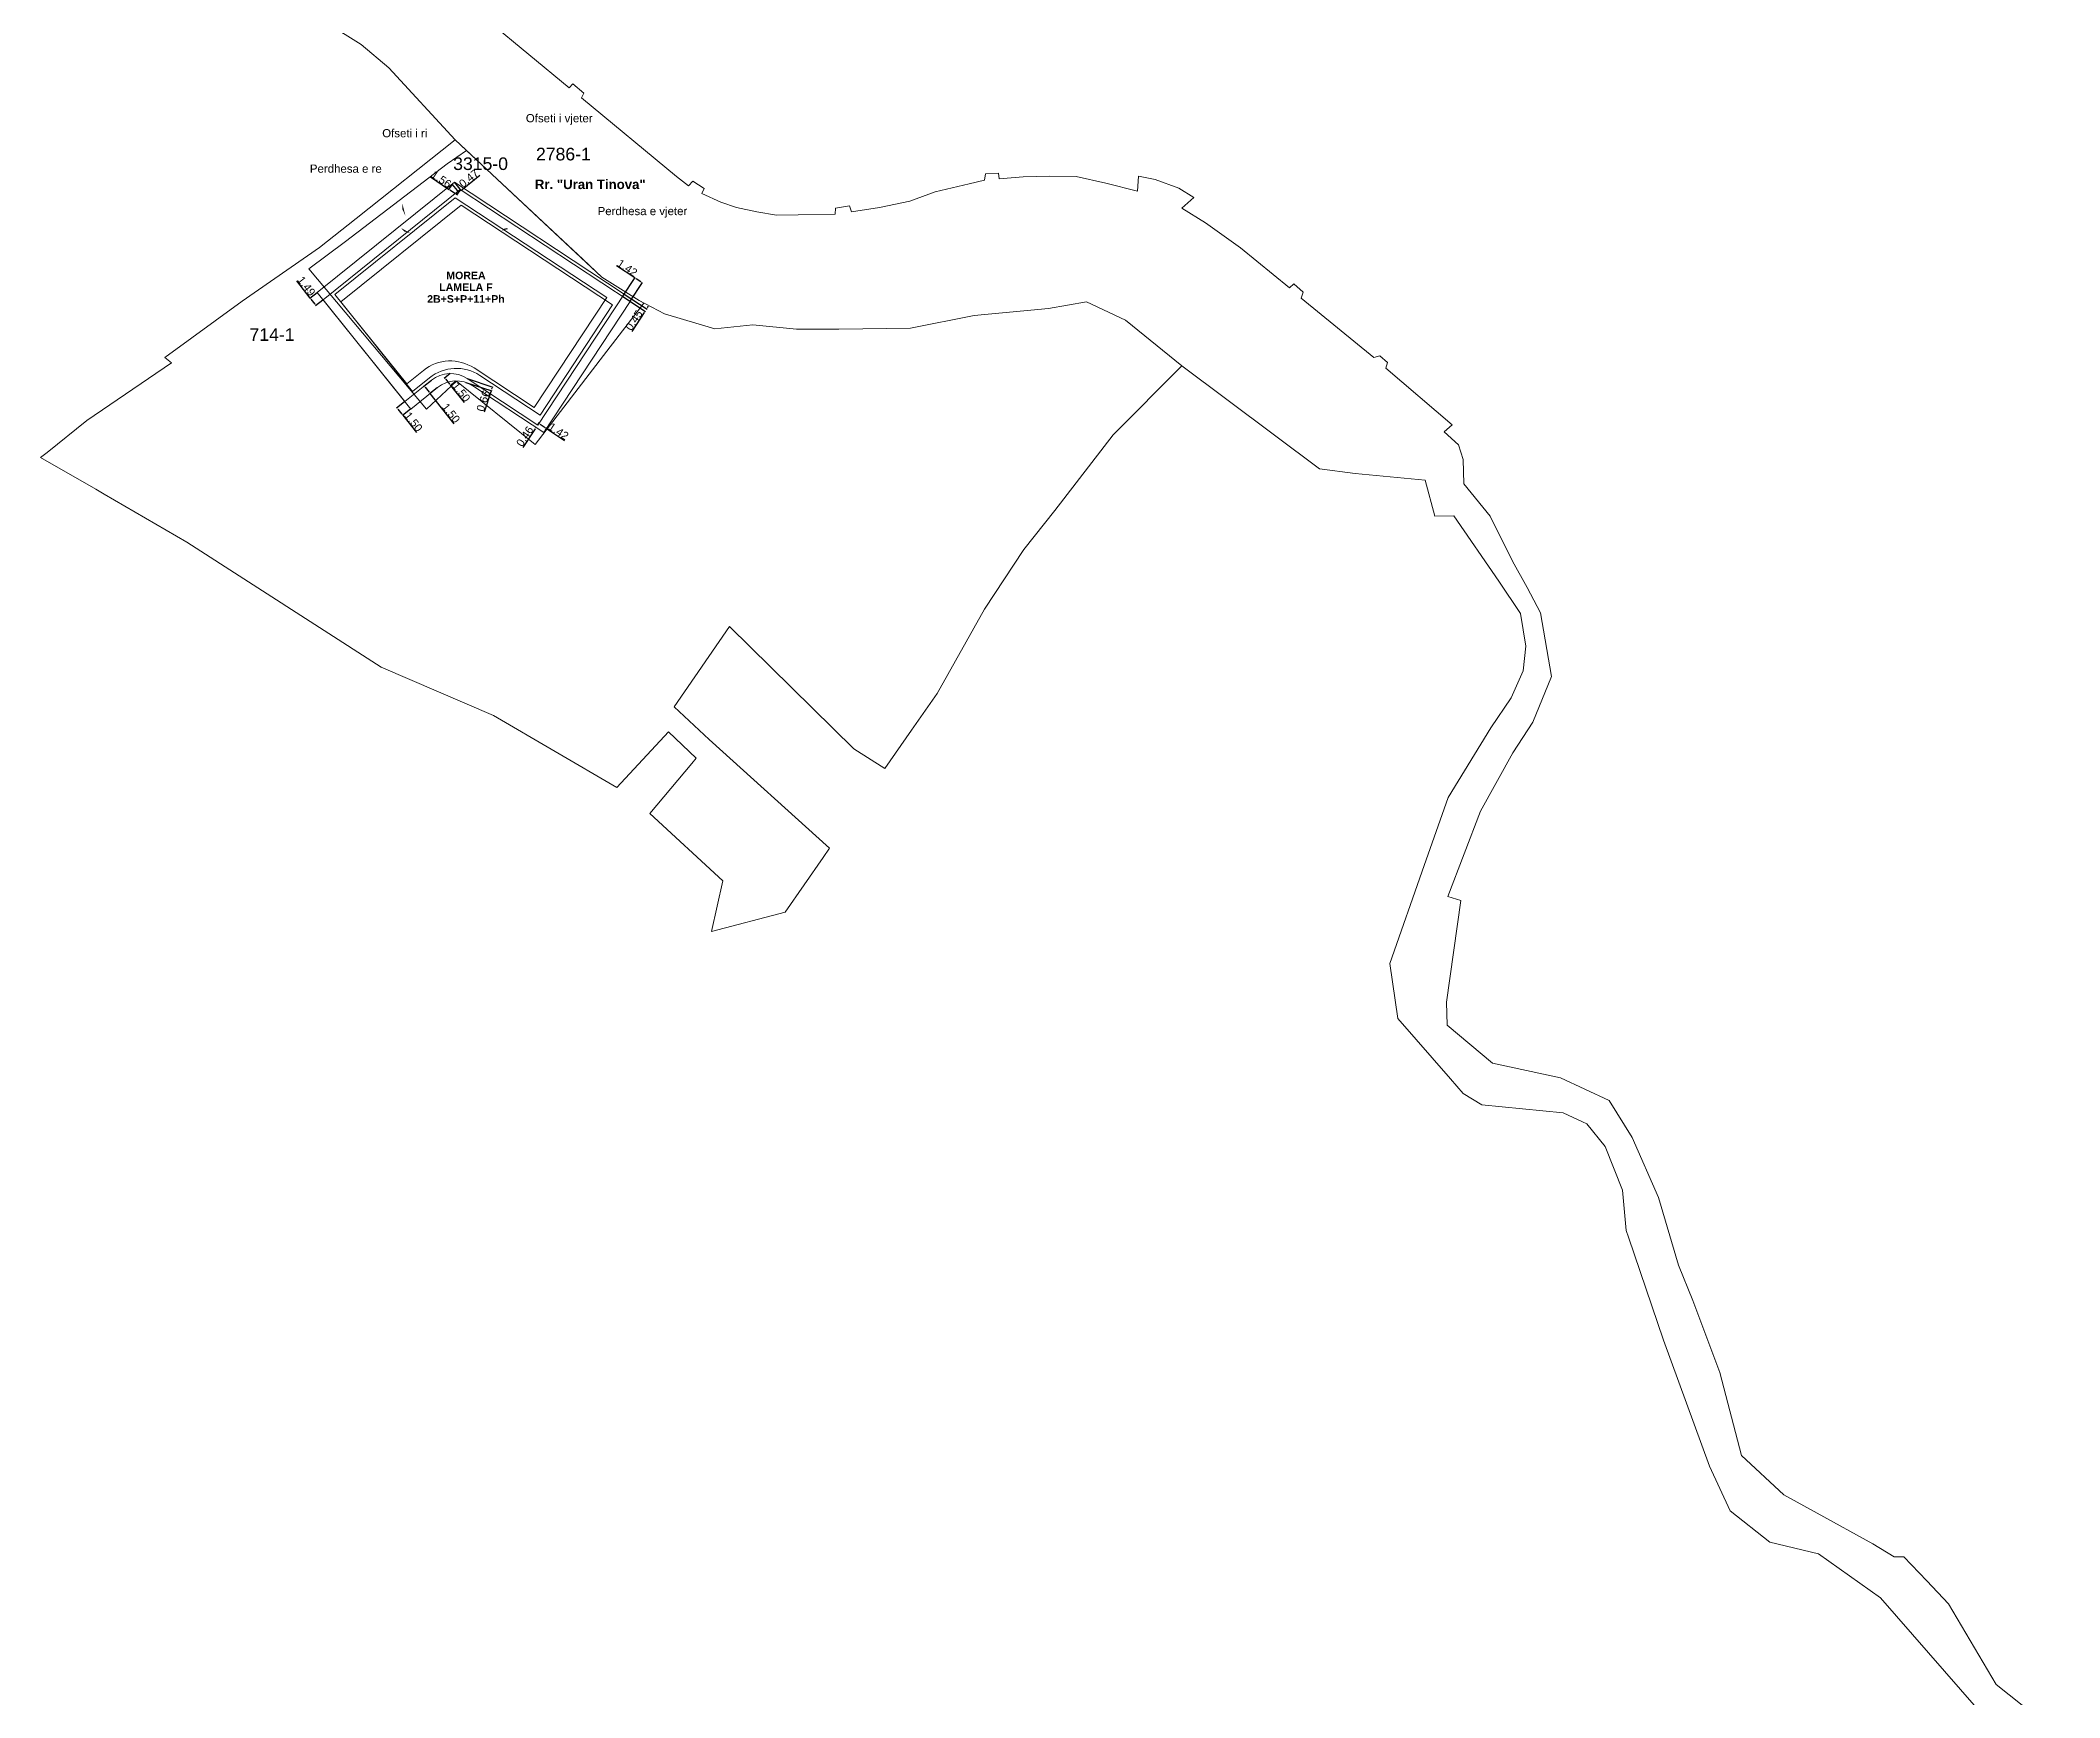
# Model space of a CAD drawing. Header units: metres. Extents: x 7511907 to 7512702, y 4691584 to 4692636.
# Drawn here: x 7511918.2 to 7512238.7, y 4692109.8 to 4692372.7 of the extents above; entities that cross this region are included whole.
import ezdxf

# ---------------------------------------------------------------- set-up
doc = ezdxf.new("R2010")
doc.units = ezdxf.units.M
doc.header["$PDMODE"] = 32
doc.header["$PDSIZE"] = 0.75
doc.layers.get('Defpoints').update_dxf_attribs({"lineweight": 0})
for name, color, linetype, lineweight in [('A - Perdhesa Polyine_Pen_No__6', 5, 'Continuous', 0), ('A - Pllaka Perdhes kolollt v2', 1, 'Continuous', 0), ('emrat e rrugeve', 7, 'Continuous', 0), ('etazha', 7, 'Continuous', 0), ('nr Parcela Fqinje', 251, 'Continuous', 0), ('Nr Parceles Baze', 7, 'Continuous', 0), ('ofset', 5, 'Continuous', 0), ('parcela', 7, 'Continuous', 0), ('Parcela Fqinje', 251, 'Continuous', 0), ('urbanizem pikat v2', 1, 'Continuous', 0)]:
    doc.layers.add(name, color=color, linetype=linetype, lineweight=lineweight)
doc.layers.add('A - Rrugë_Pen_No__82', color=7, linetype='Continuous', lineweight=0, true_color=0xaaaaaa)
doc.styles.add('GENERATED_STYLE_1', font='arialbd.ttf')
doc.styles.get("Standard").update_dxf_attribs({"font": 'arial.ttf'})
doc.dimstyles.get("Standard").update_dxf_attribs({"dimtxt": 1.5, "dimasz": 0.18, "dimexe": 0.18, "dimexo": 0.0625, "dimgap": 0.09, "dimtad": 1, "dimtoh": 1, "dimzin": 0, "dimdsep": 46, "dimtxsty": 'Standard', "dimcen": 0.09, "dimse1": 1, "dimse2": 1, "dimsd1": 1, "dimsd2": 1, "dimadec": 0, "dimazin": 0, "dimtfac": 1, "dimtofl": 0, "dimtmove": 0, "dimatfit": 3, "dimfxl": 1, "dimtolj": 1, "dimtzin": 0, "dimarcsym": 0})

# ---------------------------------------------------------------- blocks, each defined once
blk = doc.blocks.new('*D64')
at = {"layer": 'Defpoints', "color": 0, "transparency": 16777216}
for p in [(7511962.15, 4692332.72), (7511961.04, 4692331.85), (7511963.07, 4692331.54)]:
    blk.add_point(p, dxfattribs=at)
at = {"layer": 'urbanizem pikat v2', "color": 0, "lineweight": -2, "transparency": 16777216}
for p, q in [((7511961.04, 4692331.85), (7511958.9, 4692334.59)), ((7511962.12, 4692332.7), (7511960.97, 4692331.8)), ((7511961.8, 4692330.87), (7511961.19, 4692331.66)), ((7511963.04, 4692331.52), (7511961.89, 4692330.62))]:
    blk.add_line(p, q, dxfattribs=at)
at = {"layer": 'urbanizem pikat v2', "color": 0, "transparency": 16777216}
for points in [[(7511961.23, 4692331.68), (7511961.16, 4692331.63), (7511961.04, 4692331.85)], [(7511961.84, 4692330.9), (7511961.77, 4692330.85), (7511961.96, 4692330.68)]]:
    blk.add_solid(points, dxfattribs=at)
at = {"layer": 'urbanizem pikat v2', "color": 0, "transparency": 16777216, "insert": (7511960.43, 4692333.74), "char_height": 1.25, "attachment_point": 5, "rotation": 307.9963}
blk.add_mtext('\\A1;1.49', dxfattribs=at)
blk = doc.blocks.new('*D65')
at = {"layer": 'Defpoints', "color": 0, "transparency": 16777216}
for p in [(7511983, 4692349.09), (7511983.56, 4692349.92), (7511984.85, 4692349.05)]:
    blk.add_point(p, dxfattribs=at)
at = {"layer": 'urbanizem pikat v2', "color": 0, "lineweight": -2, "transparency": 16777216}
for p, q in [((7511983, 4692349.09), (7511980.13, 4692351.03)), ((7511983.54, 4692349.89), (7511982.95, 4692349.02)), ((7511984.08, 4692348.36), (7511983.21, 4692348.95)), ((7511984.83, 4692349.02), (7511984.24, 4692348.15))]:
    blk.add_line(p, q, dxfattribs=at)
at = {"layer": 'urbanizem pikat v2', "color": 0, "transparency": 16777216}
for points in [[(7511983.23, 4692348.99), (7511983.19, 4692348.92), (7511983, 4692349.09)], [(7511984.11, 4692348.4), (7511984.06, 4692348.33), (7511984.29, 4692348.22)]]:
    blk.add_solid(points, dxfattribs=at)
at = {"layer": 'urbanizem pikat v2', "color": 0, "transparency": 16777216, "insert": (7511981.84, 4692350.7), "char_height": 1.25, "attachment_point": 5, "rotation": 325.9695}
blk.add_mtext('\\A1;1.56', dxfattribs=at)
blk = doc.blocks.new('*D66')
at = {"layer": 'Defpoints', "color": 0, "transparency": 16777216}
for p in [(7511983.56, 4692349.92), (7511983.92, 4692350.21), (7511984.95, 4692348.94)]:
    blk.add_point(p, dxfattribs=at)
at = {"layer": 'urbanizem pikat v2', "color": 0, "lineweight": -2, "transparency": 16777216}
for p, q in [((7511985.14, 4692349.09), (7511987.94, 4692351.34)), ((7511983.58, 4692349.89), (7511984.64, 4692348.57)), ((7511983.94, 4692350.19), (7511985, 4692348.87)), ((7511984.39, 4692348.49), (7511984.19, 4692348.33))]:
    blk.add_line(p, q, dxfattribs=at)
at = {"layer": 'urbanizem pikat v2', "color": 0, "transparency": 16777216}
for points in [[(7511984.36, 4692348.52), (7511984.41, 4692348.45), (7511984.58, 4692348.64)], [(7511985.12, 4692349.12), (7511985.17, 4692349.06), (7511984.95, 4692348.94)]]:
    blk.add_solid(points, dxfattribs=at)
at = {"layer": 'urbanizem pikat v2', "color": 0, "transparency": 16777216, "insert": (7511986.21, 4692350.83), "char_height": 1.25, "attachment_point": 5, "rotation": 38.7701}
blk.add_mtext('\\A1;0.47', dxfattribs=at)
blk = doc.blocks.new('*D67')
at = {"layer": 'Defpoints', "color": 0, "transparency": 16777216}
for p in [(7512010.6, 4692332.1), (7512012.54, 4692335.05), (7512011.79, 4692331.32)]:
    blk.add_point(p, dxfattribs=at)
at = {"layer": 'urbanizem pikat v2', "color": 0, "lineweight": -2, "transparency": 16777216}
for p, q in [((7512012.54, 4692335.05), (7512009.65, 4692336.95)), ((7512010.62, 4692332.13), (7512012.59, 4692335.12)), ((7512011.8, 4692331.35), (7512013.77, 4692334.34)), ((7512013.52, 4692334.41), (7512012.75, 4692334.91))]:
    blk.add_line(p, q, dxfattribs=at)
at = {"layer": 'urbanizem pikat v2', "color": 0, "transparency": 16777216}
for points in [[(7512012.77, 4692334.94), (7512012.73, 4692334.87), (7512012.54, 4692335.05)], [(7512013.54, 4692334.44), (7512013.49, 4692334.37), (7512013.72, 4692334.27)]]:
    blk.add_solid(points, dxfattribs=at)
at = {"layer": 'urbanizem pikat v2', "color": 0, "transparency": 16777216, "insert": (7512011.36, 4692336.63), "char_height": 1.25, "attachment_point": 5, "rotation": 326.6566}
blk.add_mtext('\\A1;1.42', dxfattribs=at)
blk = doc.blocks.new('*D68')
at = {"layer": 'Defpoints', "color": 0, "transparency": 16777216}
for p in [(7512010.6, 4692332.1), (7512010.85, 4692332.48), (7512014.18, 4692329.75)]:
    blk.add_point(p, dxfattribs=at)
at = {"layer": 'urbanizem pikat v2', "color": 0, "lineweight": -2, "transparency": 16777216}
for p, q in [((7512010.63, 4692332.08), (7512014.26, 4692329.7)), ((7512010.88, 4692332.46), (7512014.51, 4692330.07)), ((7512014.04, 4692329.54), (7512012.07, 4692326.53)), ((7512014.57, 4692330.33), (7512014.7, 4692330.54))]:
    blk.add_line(p, q, dxfattribs=at)
at = {"layer": 'urbanizem pikat v2', "color": 0, "transparency": 16777216}
for points in [[(7512014.01, 4692329.56), (7512014.08, 4692329.51), (7512014.18, 4692329.75)], [(7512014.53, 4692330.36), (7512014.6, 4692330.31), (7512014.43, 4692330.12)]]:
    blk.add_solid(points, dxfattribs=at)
at = {"layer": 'urbanizem pikat v2', "color": 0, "transparency": 16777216, "insert": (7512012.42, 4692328.31), "char_height": 1.25, "attachment_point": 5, "rotation": 56.6391}
blk.add_mtext('\\A1;0.45', dxfattribs=at)
blk = doc.blocks.new('*D69')
at = {"layer": 'Defpoints', "color": 0, "transparency": 16777216}
for p in [(7511997.16, 4692311.68), (7511998.35, 4692310.9), (7511998.52, 4692311.16)]:
    blk.add_point(p, dxfattribs=at)
at = {"layer": 'urbanizem pikat v2', "color": 0, "lineweight": -2, "transparency": 16777216}
for p, q in [((7511997.18, 4692311.71), (7511997.38, 4692312.02)), ((7511997.54, 4692311.81), (7511998.31, 4692311.3)), ((7511998.37, 4692310.93), (7511998.57, 4692311.24)), ((7511998.52, 4692311.16), (7512001.41, 4692309.26))]:
    blk.add_line(p, q, dxfattribs=at)
at = {"layer": 'urbanizem pikat v2', "color": 0, "transparency": 16777216}
for points in [[(7511997.56, 4692311.84), (7511997.52, 4692311.77), (7511997.33, 4692311.94)], [(7511998.34, 4692311.33), (7511998.29, 4692311.26), (7511998.52, 4692311.16)]]:
    blk.add_solid(points, dxfattribs=at)
at = {"layer": 'urbanizem pikat v2', "color": 0, "transparency": 16777216, "insert": (7512000.44, 4692310.71), "char_height": 1.25, "attachment_point": 5, "rotation": 326.6566}
blk.add_mtext('\\A1;1.42', dxfattribs=at)
blk = doc.blocks.new('*D70')
at = {"layer": 'Defpoints', "color": 0, "transparency": 16777216}
for p in [(7511996.85, 4692311.33), (7511996.9, 4692311.3), (7511997.16, 4692311.68)]:
    blk.add_point(p, dxfattribs=at)
at = {"layer": 'urbanizem pikat v2', "color": 0, "lineweight": -2, "transparency": 16777216}
for p, q in [((7511996.72, 4692311.12), (7511994.75, 4692308.13)), ((7511996.88, 4692311.31), (7511996.78, 4692311.38)), ((7511997.13, 4692311.7), (7511997.03, 4692311.77)), ((7511997.25, 4692311.93), (7511997.38, 4692312.13))]:
    blk.add_line(p, q, dxfattribs=at)
at = {"layer": 'urbanizem pikat v2', "color": 0, "transparency": 16777216}
for points in [[(7511996.68, 4692311.14), (7511996.75, 4692311.1), (7511996.85, 4692311.33)], [(7511997.21, 4692311.95), (7511997.28, 4692311.9), (7511997.11, 4692311.72)]]:
    blk.add_solid(points, dxfattribs=at)
at = {"layer": 'urbanizem pikat v2', "color": 0, "transparency": 16777216, "insert": (7511995.09, 4692309.9), "char_height": 1.25, "attachment_point": 5, "rotation": 56.6566}
blk.add_mtext('\\A1;0.46', dxfattribs=at)
blk = doc.blocks.new('*D71')
at = {"layer": 'Defpoints', "color": 0, "transparency": 16777216}
for p in [(7511975.73, 4692313.25), (7511976.05, 4692315.41), (7511976.98, 4692314.23)]:
    blk.add_point(p, dxfattribs=at)
at = {"layer": 'urbanizem pikat v2', "color": 0, "lineweight": -2, "transparency": 16777216}
for p, q in [((7511976.02, 4692315.39), (7511974.73, 4692314.37)), ((7511974.96, 4692314.23), (7511975.58, 4692313.44)), ((7511976.96, 4692314.21), (7511975.66, 4692313.19)), ((7511975.73, 4692313.25), (7511977.88, 4692310.53))]:
    blk.add_line(p, q, dxfattribs=at)
at = {"layer": 'urbanizem pikat v2', "color": 0, "transparency": 16777216}
for points in [[(7511974.99, 4692314.26), (7511974.92, 4692314.21), (7511974.8, 4692314.43)], [(7511975.61, 4692313.47), (7511975.55, 4692313.42), (7511975.73, 4692313.25)]]:
    blk.add_solid(points, dxfattribs=at)
at = {"layer": 'urbanizem pikat v2', "color": 0, "transparency": 16777216, "insert": (7511977.42, 4692312.21), "char_height": 1.25, "attachment_point": 5, "rotation": 308.2602}
blk.add_mtext('\\A1;1.50', dxfattribs=at)
blk = doc.blocks.new('*D72')
at = {"layer": 'Defpoints', "color": 0, "transparency": 16777216}
for p in [(7511979.11, 4692317.88), (7511980.28, 4692318.81), (7511981.22, 4692317.63)]:
    blk.add_point(p, dxfattribs=at)
at = {"layer": 'urbanizem pikat v2', "color": 0, "lineweight": -2, "transparency": 16777216}
for p, q in [((7511980.26, 4692318.79), (7511979.04, 4692317.83)), ((7511979.26, 4692317.69), (7511979.89, 4692316.9)), ((7511981.19, 4692317.61), (7511979.97, 4692316.65)), ((7511980.04, 4692316.7), (7511983.84, 4692311.9))]:
    blk.add_line(p, q, dxfattribs=at)
at = {"layer": 'urbanizem pikat v2', "color": 0, "transparency": 16777216}
for points in [[(7511979.3, 4692317.71), (7511979.23, 4692317.66), (7511979.11, 4692317.88)], [(7511979.92, 4692316.93), (7511979.85, 4692316.87), (7511980.04, 4692316.7)]]:
    blk.add_solid(points, dxfattribs=at)
at = {"layer": 'urbanizem pikat v2', "color": 0, "transparency": 16777216, "insert": (7511983.38, 4692313.59), "char_height": 1.25, "attachment_point": 5, "rotation": 308.3694}
blk.add_mtext('\\A1;1.50', dxfattribs=at)
blk = doc.blocks.new('*D73')
at = {"layer": 'Defpoints', "color": 0, "transparency": 16777216}
for p in [(7511983.29, 4692319.87), (7511983.32, 4692317.97), (7511984.23, 4692318.69)]:
    blk.add_point(p, dxfattribs=at)
at = {"layer": 'urbanizem pikat v2', "color": 0, "lineweight": -2, "transparency": 16777216}
for p, q in [((7511983.26, 4692319.85), (7511982.31, 4692319.09)), ((7511982.54, 4692318.95), (7511983.16, 4692318.17)), ((7511984.2, 4692318.67), (7511983.25, 4692317.91)), ((7511983.32, 4692317.97), (7511985.48, 4692315.26))]:
    blk.add_line(p, q, dxfattribs=at)
at = {"layer": 'urbanizem pikat v2', "color": 0, "transparency": 16777216}
for points in [[(7511982.57, 4692318.98), (7511982.5, 4692318.92), (7511982.38, 4692319.15)], [(7511983.2, 4692318.19), (7511983.13, 4692318.14), (7511983.32, 4692317.97)]]:
    blk.add_solid(points, dxfattribs=at)
at = {"layer": 'urbanizem pikat v2', "color": 0, "transparency": 16777216, "insert": (7511985.01, 4692316.94), "char_height": 1.25, "attachment_point": 5, "rotation": 308.5829}
blk.add_mtext('\\A1;1.50', dxfattribs=at)
blk = doc.blocks.new('*D74')
at = {"layer": 'Defpoints', "color": 0, "transparency": 16777216}
for p in [(7511985.72, 4692318.45), (7511985.93, 4692319.08), (7511989.74, 4692317.13)]:
    blk.add_point(p, dxfattribs=at)
at = {"layer": 'urbanizem pikat v2', "color": 0, "lineweight": -2, "transparency": 16777216}
for p, q in [((7511985.75, 4692318.44), (7511989.83, 4692317.11)), ((7511985.96, 4692319.07), (7511990.03, 4692317.73)), ((7511989.74, 4692317.13), (7511988.63, 4692313.73)), ((7511989.87, 4692317.52), (7511989.82, 4692317.37))]:
    blk.add_line(p, q, dxfattribs=at)
at = {"layer": 'urbanizem pikat v2', "color": 0, "transparency": 16777216}
for points in [[(7511989.78, 4692317.38), (7511989.86, 4692317.36), (7511989.74, 4692317.13)], [(7511989.83, 4692317.53), (7511989.91, 4692317.51), (7511989.95, 4692317.76)]]:
    blk.add_solid(points, dxfattribs=at)
at = {"layer": 'urbanizem pikat v2', "color": 0, "transparency": 16777216, "insert": (7511988.5, 4692315.52), "char_height": 1.25, "attachment_point": 5, "rotation": 71.8104}
blk.add_mtext('\\A1;0.66', dxfattribs=at)

msp = doc.modelspace()

# ---------------------------------------------------------------- linework, layer by layer
at = {"layer": 'A - Perdhesa Polyine_Pen_No__6'}
msp.add_lwpolyline([(7511965.879, 4692331.236), (7511977.287, 4692317.042), (7511979.962, 4692319.191, -0.3255294), (7511987.956, 4692319.579), (7511997.523, 4692313.284), (7512009.016, 4692330.752), (7511984.966, 4692346.575)], format="xyb", close=True, dxfattribs=at)
msp.add_lwpolyline([(7511991.383, 4692342.534, 0, 0.4, 0), (7511992.295, 4692342.957, 0, 0, 0), (7512008.022, 4692346.955, 0, 0, 0)], format="xyseb", dxfattribs=at)
at = {"layer": 'A - Pllaka Perdhes kolollt v2', "color": 6, "linetype": 'Continuous', "flags": 128}
msp.add_lwpolyline([(7511976.16, 4692344.852, 0, 0.3, 0), (7511975.639, 4692346.317, 0, 0, 0), (7511975.738, 4692357.039, 0, 0, 0)], format="xyseb", dxfattribs=at)
at = {"layer": 'A - Pllaka Perdhes kolollt v2', "linetype": 'Continuous', "flags": 128}
msp.add_lwpolyline([(7511976.957, 4692342.12, 0, 0.3, 0), (7511975.745, 4692342.632, 0, 0, 0), (7511967.965, 4692351.356, 0, 0, 0)], format="xyseb", dxfattribs=at)
at = {"layer": 'A - Pllaka Perdhes kolollt v2', "color": 6, "linetype": 'Continuous', "flags": 128}
msp.add_lwpolyline([(7511962.148, 4692332.72), (7511983.924, 4692350.21), (7512010.852, 4692332.48), (7511997.159, 4692311.683), (7511985.928, 4692319.078, 0.3255519), (7511980.283, 4692318.811), (7511976.049, 4692315.411)], format="xyb", close=True, dxfattribs=at)
at = {"layer": 'A - Pllaka Perdhes kolollt v2', "linetype": 'Continuous', "flags": 128}
msp.add_lwpolyline([(7511964.959, 4692332.413), (7511984.041, 4692347.738), (7512008.082, 4692331.91), (7511996.588, 4692314.454), (7511987.028, 4692320.748, 0.3255519), (7511979.03, 4692320.37), (7511976.356, 4692318.223)], format="xyb", close=True, dxfattribs=at)
at = {"layer": 'A - Rrugë_Pen_No__82', "color": 253, "linetype": 'Continuous', "true_color": 0xaaaaaa}
msp.add_lwpolyline([(7511997.705, 4692350.003), (7511997.71, 4692350.01)], dxfattribs=at)
at = {"layer": 'ofset', "color": 4}
msp.add_lwpolyline([(7511989.798, 4692345.92, 0, 0.3, 0), (7511990.135, 4692346.345, 0, 0, 0), (7511998.949, 4692358.659, 0, 0, 0)], format="xyseb", dxfattribs=at)
msp.add_lwpolyline([(7511963.068, 4692331.542), (7511976.981, 4692314.23), (7511981.216, 4692317.633, -0.3255294), (7511986.858, 4692317.908), (7511998.095, 4692310.514), (7512011.786, 4692331.323), (7511984.849, 4692349.047)], format="xyb", close=True, dxfattribs=at)
at = {"layer": 'parcela'}
msp.add_lwpolyline([(7512014.001, 4692331.061), (7512007.601, 4692322.736), (7511996.728, 4692308.593), (7511996.478, 4692308.808), (7511984.225, 4692318.67), (7511979.511, 4692314.209), (7511960.838, 4692336.459), (7511966.627, 4692340.808), (7511982.769, 4692353.148), (7511985.853, 4692355.253), (7512004.361, 4692337.945), (7512007.31, 4692335.187), (7512013.22, 4692331.467), (7512014.001, 4692331.061)], dxfattribs=at)
at = {"layer": 'Parcela Fqinje', "flags": 128}
for points in [[(7512225.492, 4692108.148), (7512210.213, 4692125.568), (7512200.403, 4692132.588), (7512192.653, 4692134.448), (7512186.403, 4692139.398), (7512183.114, 4692146.478), (7512175.794, 4692166.507), (7512170.246, 4692182.808), (7512169.885, 4692183.867), (7512169.285, 4692190.287), (7512166.555, 4692197.216), (7512163.655, 4692200.796), (7512162.952, 4692201.12), (7512159.862, 4692202.545), (7512146.993, 4692203.832), (7512144.026, 4692205.637), (7512141.988, 4692207.968), (7512133.626, 4692217.547), (7512132.346, 4692226.226), (7512137.837, 4692241.826), (7512141.617, 4692252.585), (7512148.378, 4692263.644), (7512151.608, 4692268.394), (7512153.508, 4692272.673), (7512153.938, 4692276.623), (7512153.108, 4692281.783), (7512149.689, 4692286.913), (7512142.499, 4692297.313), (7512139.499, 4692297.213), (7512137.969, 4692302.953), (7512126.869, 4692304.003), (7512121.209, 4692304.743), (7512099.37, 4692321.114), (7512090.4, 4692328.334), (7512084.23, 4692331.224), (7512078.21, 4692330.164), (7512066.38, 4692329.075), (7512056.28, 4692327.065), (7512044.93, 4692326.926), (7512038.19, 4692326.936), (7512031.28, 4692327.606), (7512025.23, 4692326.976), (7512017.28, 4692329.357), (7512013.22, 4692331.467), (7512007.31, 4692335.187), (7511984.021, 4692356.967), (7511973.491, 4692368.387), (7511969.121, 4692372.097), (7511958.422, 4692378.737)], [(7511989.322, 4692375.776), (7512002.111, 4692365.206), (7512002.731, 4692365.836), (7512004.481, 4692364.366), (7512004.091, 4692363.636), (7512019.171, 4692351.116), (7512021.061, 4692349.675), (7512021.771, 4692350.405), (7512023.541, 4692349.225), (7512023.161, 4692348.425), (7512026.181, 4692347.055), (7512028.691, 4692346.225), (7512031.9, 4692345.545), (7512035.04, 4692345.025), (7512038.46, 4692345.075), (7512044.361, 4692345.165), (7512044.411, 4692346.095), (7512046.601, 4692346.455), (7512046.961, 4692345.545), (7512051.371, 4692346.224), (7512056.211, 4692347.214), (7512060.221, 4692348.684), (7512065.611, 4692349.974), (7512068.051, 4692350.543), (7512068.191, 4692351.533), (7512070.261, 4692351.673), (7512070.391, 4692350.753), (7512074.171, 4692351.093), (7512078.411, 4692351.193), (7512082.601, 4692351.123), (7512087.281, 4692350.063), (7512092.331, 4692348.833), (7512092.471, 4692351.202), (7512095.101, 4692350.642), (7512098.861, 4692349.262), (7512101.241, 4692347.792), (7512099.341, 4692346.112), (7512103.131, 4692343.802), (7512108.67, 4692339.832), (7512116.42, 4692333.452), (7512117.12, 4692334.092), (7512118.64, 4692332.792), (7512118.3, 4692331.832), (7512129.85, 4692322.432), (7512130.76, 4692322.652), (7512132.02, 4692321.612), (7512131.75, 4692320.702), (7512142.269, 4692311.752), (7512141.009, 4692310.642), (7512143.279, 4692308.532), (7512143.999, 4692306.202), (7512144.089, 4692302.393), (7512148.299, 4692297.223), (7512151.809, 4692290.093), (7512154.169, 4692285.913), (7512156.268, 4692281.903), (7512158.018, 4692271.773), (7512155.048, 4692264.534), (7512151.898, 4692259.664), (7512146.737, 4692250.445), (7512141.597, 4692236.906), (7512143.627, 4692236.266), (7512141.366, 4692220.096), (7512141.466, 4692216.477), (7512148.646, 4692210.436), (7512159.446, 4692208.126), (7512167.196, 4692204.526), (7512170.835, 4692198.646), (7512175.025, 4692189.106), (7512178.165, 4692178.387), (7512180.434, 4692172.797), (7512184.724, 4692161.327), (7512188.164, 4692148.178), (7512194.883, 4692141.948), (7512200.16, 4692139.04), (7512209.013, 4692134.157), (7512212.413, 4692132.117), (7512213.943, 4692132.087), (7512217.593, 4692128.277), (7512221.053, 4692124.637), (7512228.582, 4692111.838), (7512238.662, 4692103.868)], [(7512090.4, 4692328.334), (7512099.37, 4692321.114), (7512088.469, 4692310.154), (7512079.229, 4692298.125), (7512074.259, 4692291.936), (7512068.058, 4692282.497), (7512060.538, 4692269.087), (7512056.438, 4692263.268), (7512052.22, 4692257.2), (7512047.3, 4692260.3), (7512027.58, 4692279.73), (7512018.78, 4692266.98), (7512024.36, 4692261.8), (7512043.43, 4692244.53), (7512042.427, 4692243.089), (7512036.416, 4692234.41), (7512024.736, 4692231.331), (7512026.537, 4692239.37), (7512014.952, 4692250.065), (7512021.597, 4692257.99), (7512022.307, 4692258.85), (7512017.867, 4692262.99), (7512009.674, 4692254.166), (7511990.138, 4692265.631), (7511972.308, 4692273.251), (7511941.458, 4692293.101), (7511928.331, 4692300.748), (7511927.019, 4692301.512), (7511918.211, 4692306.549), (7511919.271, 4692307.313), (7511925.6, 4692312.428), (7511939.02, 4692321.55), (7511937.962, 4692322.418), (7511950.248, 4692331.332), (7511962.497, 4692339.88), (7511968.34, 4692344.458), (7511984.021, 4692356.967), (7511985.853, 4692355.253)], [(7512004.361, 4692337.945), (7512007.31, 4692335.187), (7512013.22, 4692331.467), (7512017.28, 4692329.357), (7512025.23, 4692326.976), (7512031.28, 4692327.606), (7512038.19, 4692326.936), (7512044.93, 4692326.926), (7512056.28, 4692327.065), (7512066.38, 4692329.075), (7512078.21, 4692330.164), (7512084.23, 4692331.224), (7512090.4, 4692328.334)]]:
    msp.add_lwpolyline(points, dxfattribs=at)

# ---------------------------------------------------------------- texts
at = {"layer": 'A - Perdhesa Polyine_Pen_No__6'}
msp.add_text('Perdhesa e vjeter', height=1.3, dxfattribs=at).set_placement((7512006.642, 4692345.003))
at = {"layer": 'A - Pllaka Perdhes kolollt v2', "color": 6, "linetype": 'Continuous'}
msp.add_text('Ofseti i ri', height=1.3, dxfattribs=at).set_placement((7511972.46, 4692357.359))
at = {"layer": 'A - Pllaka Perdhes kolollt v2', "linetype": 'Continuous'}
msp.add_text('Perdhesa e re', height=1.3, dxfattribs=at).set_placement((7511960.982, 4692351.732))
at = {"layer": 'emrat e rrugeve', "color": 0, "style": 'GENERATED_STYLE_1'}
msp.add_text('Rr. "Uran Tinova"', height=1.5, dxfattribs=at).set_placement((7511996.681, 4692349.141))
at = {"layer": 'etazha', "color": 0, "insert": (7511985.747, 4692331.09), "char_height": 1.2, "attachment_point": 8, "line_spacing_factor": 0.933377, "style": 'GENERATED_STYLE_1'}
msp.add_mtext('\\A1;MOREA\\PLAMELA F\\P2B+S+P+11+Ph', dxfattribs=at)
at = {"layer": 'nr Parcela Fqinje'}
for s, p in [('2786-1', (7511996.862, 4692353.691)), ('714-1', (7511951.406, 4692325.054))]:
    msp.add_text(s, height=2, dxfattribs=at).set_placement(p)
at = {"layer": 'Nr Parceles Baze'}
msp.add_text('3315-0', height=2, dxfattribs=at).set_placement((7511983.722, 4692352.165))
at = {"layer": 'ofset', "color": 4}
msp.add_text('Ofseti i vjeter', height=1.3, dxfattribs=at).set_placement((7511995.254, 4692359.74))

# ---------------------------------------------------------------- dimensions: what is measured, and where the dimension line sits
at = {"layer": 'urbanizem pikat v2', "color": 0}
for p1, p2, distance, picture, middle in [((7511984.849, 4692349.047), (7511983.56, 4692349.917), 0.996, '*D65', (7511981.844, 4692350.698)), ((7511983.56, 4692349.917), (7511983.924, 4692350.21), -1.634, '*D66', (7511986.21, 4692350.826)), ((7511963.068, 4692331.542), (7511962.148, 4692332.72), 1.407, '*D64', (7511960.431, 4692333.74)), ((7512011.786, 4692331.323), (7512010.603, 4692332.102), -3.525, '*D67', (7512011.362, 4692336.627)), ((7512010.852, 4692332.48), (7512010.603, 4692332.102), 4.284, '*D68', (7512012.415, 4692328.307)), ((7511983.288, 4692319.869), (7511984.225, 4692318.694), -1.16, '*D73', (7511985.011, 4692316.945)), ((7511985.928, 4692319.078), (7511985.723, 4692318.454), 4.233, '*D74', (7511988.497, 4692315.524)), ((7511976.049, 4692315.411), (7511976.981, 4692314.23), -1.588, '*D71', (7511977.421, 4692312.211)), ((7511997.159, 4692311.683), (7511996.905, 4692311.297), -0.061, '*D70', (7511995.091, 4692309.895)), ((7511997.159, 4692311.683), (7511998.349, 4692310.9), 0.313, '*D69', (7512000.439, 4692310.705))]:
    dim = msp.add_aligned_dim(p1=p1, p2=p2, distance=distance, dimstyle='Standard', override={"dimscale": 0.5, "dimtxt": 2.5, "dimasz": 0.5, "dimtoh": 0, "dimse1": 0, "dimse2": 0, "dimsd1": 0, "dimsd2": 0}, dxfattribs=at)
    dim.commit()
    dim.dimension.update_dxf_attribs({"geometry": picture, "text_midpoint": middle})
dim = msp.add_linear_dim(base=(7511979.11, 4692317.882), p1=(7511981.216, 4692317.633), p2=(7511980.283, 4692318.811), angle=128.36942, dimstyle='Standard', override={"dimscale": 0.5, "dimtxt": 2.5, "dimasz": 0.5, "dimtoh": 0, "dimse1": 0, "dimse2": 0, "dimsd1": 0, "dimsd2": 0}, dxfattribs=at)
dim.commit()
dim.dimension.update_dxf_attribs({"geometry": '*D72', "text_midpoint": (7511982.846, 4692313.163), "dimtype": 161})

doc.saveas('drawing.dxf')
